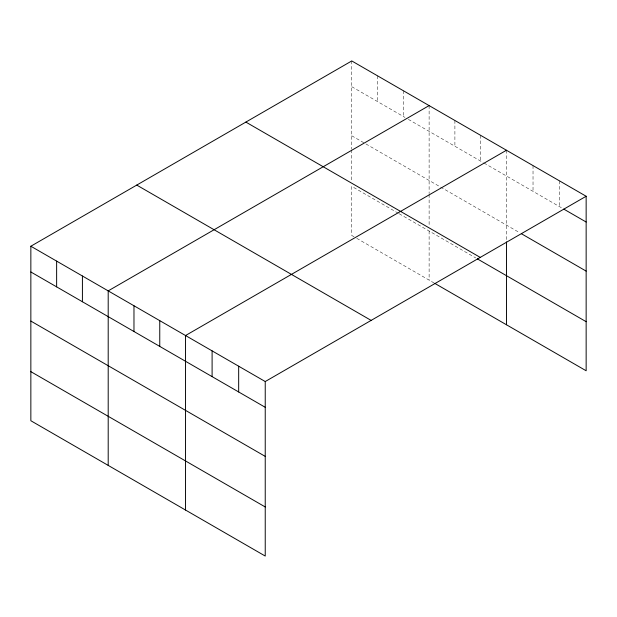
<?xml version="1.0" encoding="UTF-8"?>
<svg xmlns="http://www.w3.org/2000/svg" width="617" height="617" viewBox="0 0 617 617"><rect width="100%" height="100%" fill="white"/><g stroke="black" fill="none" stroke-linecap="round" stroke-linejoin="round"><path stroke-width="0.46" stroke-dasharray="3.08 2.31" d="M351.767 60.944L351.767 148.905M351.767 86.704L404.999 117.431M408.323 119.351L483.173 162.564M484.006 163.042L562.079 208.122M351.767 135.786L365.079 143.476M365.912 143.954L519.745 232.771M398.343 213.258L351.767 186.365L351.767 235.455L355.924 237.853M399.176 213.737L475.692 257.914M356.757 238.339L434.106 282.995M559.588 180.928L559.588 206.68M533.026 165.587L533.026 191.347M506.464 150.255L506.464 241.023M480.682 135.37L480.682 161.122M454.899 120.485L454.899 146.237M429.116 105.6L429.116 193.561M429.116 194.494L429.116 226.339M429.116 231.02L429.116 280.11M403.333 90.714L403.333 116.474M377.55 75.829L377.55 101.589M351.767 149.838L351.767 181.683"/><path stroke-width="0.93" d="M30.85 246.229L265.233 381.545L265.233 556.056L30.85 420.74L30.85 246.229L351.767 60.944L586.15 196.26L586.15 370.771L434.939 283.473M429.116 105.6L108.199 290.877L108.199 465.395M506.464 150.255L185.54 335.532L185.54 510.051M265.233 381.545L586.15 196.26M563.737 209.078L586.15 222.02M521.404 233.727L586.15 271.11M245.867 122.089L480.25 257.405M477.35 258.87L586.15 321.688M136.75 185.085L371.133 320.4M30.85 271.981L265.233 407.297M30.85 321.071L265.233 456.387M30.85 371.65L265.233 506.966M506.464 241.957L506.464 324.766M238.671 366.205L238.671 391.965M212.101 350.872L212.101 376.625M159.757 320.647L159.757 346.407M133.974 305.762L133.974 331.522M82.416 276L82.416 301.752M56.633 261.114L56.633 286.866"/></g></svg>
